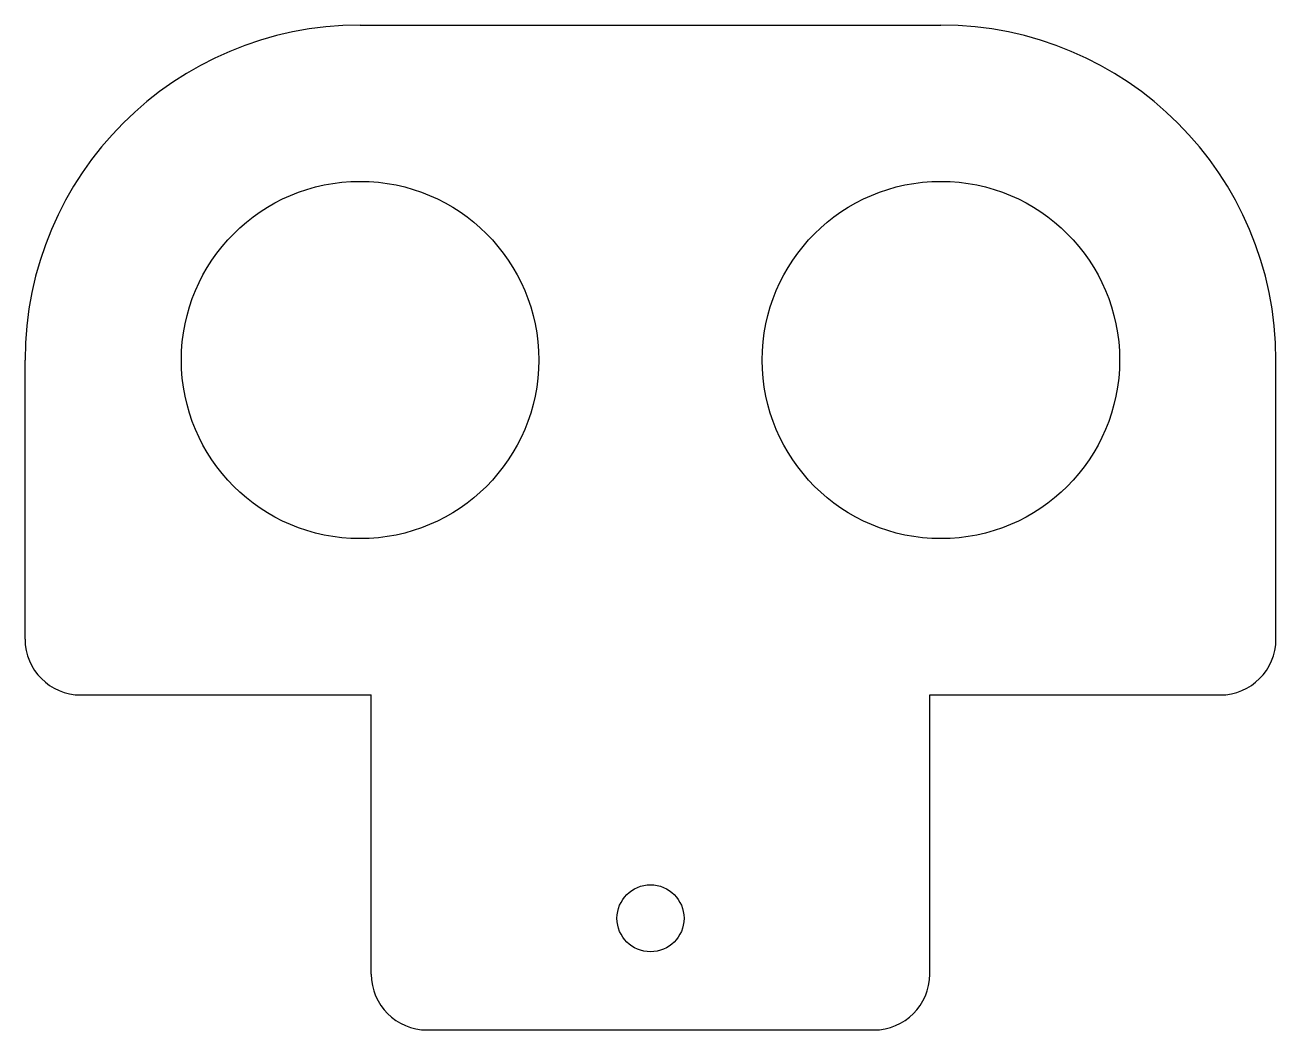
# Model space of a CAD drawing. Extents: x 40.5 to 96.5, y 35.5 to 80.5.
import ezdxf

# ---------------------------------------------------------------- set-up
doc = ezdxf.new("R2010")
doc.units = 0
doc.layers.add('TOPLAYER', color=1, linetype='CONTINUOUS')

msp = doc.modelspace()

# ---------------------------------------------------------------- linework, layer by layer
at = {"layer": 'TOPLAYER'}
for p, q in [((55.5, 80.5), (81.5, 80.5)), ((40.5, 53), (40.5, 65.5)), ((96.5, 53), (96.5, 65.5)), ((43, 50.5), (53.5, 50.5)), ((53.5, 50.5), (56, 50.5)), ((56, 48), (56, 50.5)), ((81, 50.5), (82.5, 50.5)), ((81, 48), (81, 50.5)), ((82.5, 50.5), (94, 50.5)), ((56, 38), (56, 48)), ((81, 38), (81, 48)), ((58.5, 35.5), (78.5, 35.5))]:
    msp.add_line(p, q, dxfattribs=at)
for centre, radius in [((55.5, 65.5), 8), ((81.5, 65.5), 8), ((68.5, 40.5), 1.5)]:
    msp.add_circle(centre, radius, dxfattribs=at)
for centre, radius, start, end in [((55.5, 65.5), 15, 90, 180), ((81.5, 65.5), 15, 0, 90), ((43, 53), 2.5, 180, 270), ((94, 53), 2.5, 270, 0), ((58.5, 38), 2.5, 180.0001, 269.9999), ((78.5, 38), 2.5, 270.0001, 359.9999)]:
    msp.add_arc(centre, radius, start, end, dxfattribs=at)

doc.saveas('drawing.dxf')
